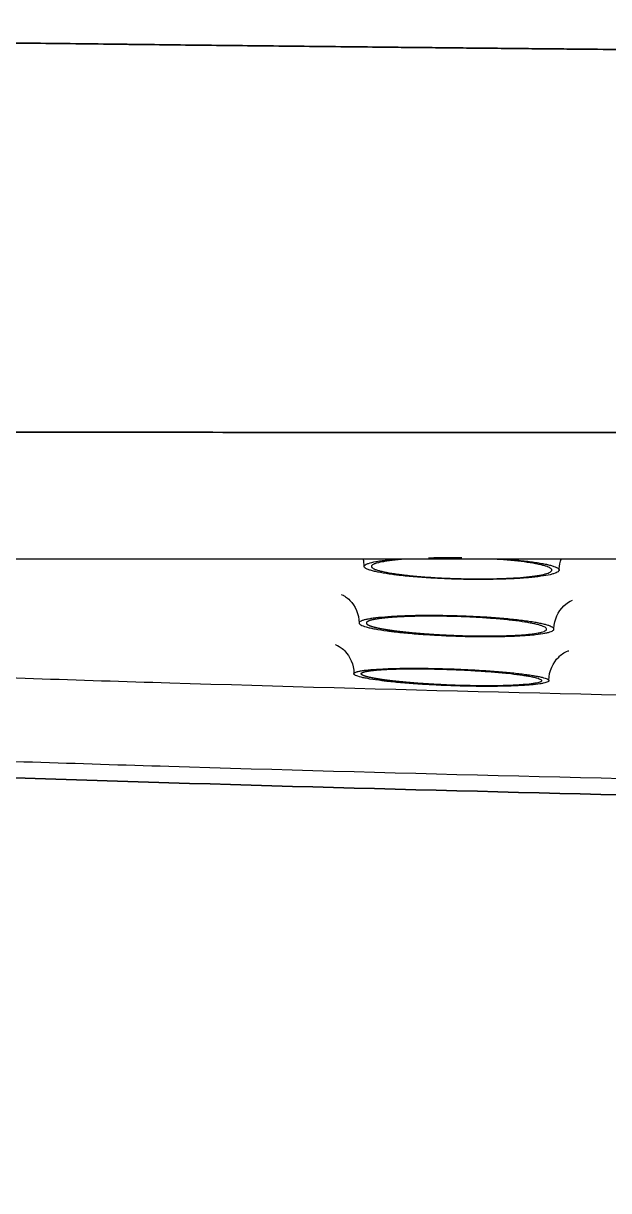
# Model space of a CAD drawing. Header units: millimetres. Extents: x 0 to 2650, y -1173 to 718.
# Drawn here: x 270 to 390.1, y 234.8 to 474.3 of the extents above; entities that cross this region are included whole.
import ezdxf

# ---------------------------------------------------------------- set-up
doc = ezdxf.new("R2010")
doc.units = ezdxf.units.MM
doc.layers.add('Blocks', color=7, linetype='Continuous')
doc.layers.add('Blocks$Inner', color=7, linetype='Continuous', lineweight=25, true_color=0x007f00)
doc.layers.add('Blocks$Outline', color=7, linetype='Continuous', lineweight=35, true_color=0xff3f3f)

# ---------------------------------------------------------------- blocks, each defined once
blk = doc.blocks.new('Balcony Lounge Bench Front')
at = {"layer": 'Blocks$Inner'}
blk.add_lwpolyline([(1216.64, 364.38), (1052.69, 364.38), (866.74, 364.38), (770.82, 364.38), (704.99, 364.38), (639.17, 364.38), (543.24, 364.38), (357.3, 364.38), (193.35, 364.38)], dxfattribs=at)
for points, knots in [([(688.15, 467.02), (682.52, 467.04), (676.89, 467.06), (660, 467.12), (648.74, 467.16), (614.95, 467.3), (592.43, 467.42), (524.87, 467.8), (479.83, 468.12), (389.77, 468.9), (344.74, 469.35), (277.22, 470.12), (254.71, 470.39), (220.96, 470.82), (209.71, 470.97), (192.83, 471.2), (187.2, 471.28), (181.58, 471.36)], [1081.175431, 1081.175431, 1081.175431, 1081.175431, 1098.066752, 1098.066752, 1131.849393, 1131.849393, 1199.414676, 1199.414676, 1334.545242, 1334.545242, 1469.675808, 1469.675808, 1537.241091, 1537.241091, 1571.023733, 1571.023733, 1587.915054, 1587.915054, 1587.915054, 1587.915054]), ([(704.99, 390.3), (682.77, 390.3), (660.54, 390.3), (638.31, 390.3), (632.75, 390.3), (627.19, 390.3), (621.63, 390.3), (616.07, 390.3), (610.51, 390.3), (604.95, 390.3), (593.83, 390.3), (582.71, 390.3), (571.59, 390.3), (560.47, 390.31), (549.35, 390.31), (538.22, 390.31), (527.1, 390.31), (515.98, 390.31), (504.86, 390.31), (482.62, 390.32), (460.37, 390.32), (438.13, 390.33), (415.88, 390.33), (393.64, 390.34), (371.4, 390.35), (349.16, 390.35), (326.92, 390.36), (304.68, 390.37), (293.55, 390.37), (282.43, 390.38), (271.31, 390.38), (260.19, 390.39), (249.07, 390.39), (237.95, 390.39), (226.83, 390.4), (215.71, 390.4), (204.58, 390.41), (203.19, 390.41), (201.8, 390.41), (200.41, 390.41), (199.72, 390.41), (199.02, 390.41), (198.33, 390.41), (197.98, 390.41), (197.63, 390.41), (197.28, 390.41)], [-533.846776, -533.846776, -533.846776, -533.846776, -467.157826, -467.157826, -467.157826, -450.475122, -450.475122, -450.475122, -433.793165, -433.793165, -433.793165, -400.430495, -400.430495, -400.430495, -367.067315, -367.067315, -367.067315, -333.701541, -333.701541, -333.701541, -266.965133, -266.965133, -266.965133, -200.230717, -200.230717, -200.230717, -133.504218, -133.504218, -133.504218, -100.140955, -100.140955, -100.140955, -66.775388, -66.775388, -66.775388, -33.406385, -33.406385, -33.406385, -29.234963, -29.234963, -29.234963, -27.149225, -27.149225, -27.149225, -26.10635, -26.10635, -26.10635, -26.10635]), ([(339.91, 362.86), (339.91, 362.94), (339.95, 363.01), (340.02, 363.08), (340.08, 363.15), (340.18, 363.22), (340.31, 363.29), (340.38, 363.32), (340.45, 363.36), (340.53, 363.39), (340.61, 363.43), (340.7, 363.46), (340.8, 363.49), (341.18, 363.62), (341.69, 363.74), (342.31, 363.86), (342.46, 363.89), (342.63, 363.91), (342.8, 363.94), (342.97, 363.97), (343.15, 364), (343.33, 364.02), (343.7, 364.08), (344.09, 364.13), (344.5, 364.17), (345.16, 364.25), (345.88, 364.32), (346.66, 364.38)], [102.587783, 102.587783, 102.587783, 102.587783, 105.349563, 105.349563, 105.349563, 108.003155, 108.003155, 108.003155, 109.338421, 109.338421, 109.338421, 110.666148, 110.666148, 110.666148, 115.958997, 115.958997, 115.958997, 117.289695, 117.289695, 117.289695, 118.624436, 118.624436, 118.624436, 121.273336, 121.273336, 121.273336, 125.484911, 125.484911, 125.484911, 125.484911]), ([(348.98, 364.38), (348.73, 364.37), (348.48, 364.35), (347.28, 364.26), (346.43, 364.18), (345.27, 364.05), (344.91, 364), (344.4, 363.93), (344.24, 363.9), (343.92, 363.85), (343.77, 363.82), (343.05, 363.69), (342.59, 363.57), (342.14, 363.42), (342.06, 363.39), (341.91, 363.33), (341.84, 363.3), (341.66, 363.2), (341.57, 363.14), (341.44, 363), (341.41, 362.93), (341.41, 362.86)], [19.84083, 19.84083, 19.84083, 19.84083, 21.223275, 21.223275, 26.529093, 26.529093, 29.182003, 29.182003, 30.508457, 30.508457, 31.834912, 31.834912, 37.140731, 37.140731, 38.467186, 38.467186, 39.79364, 39.79364, 42.44655, 42.44655, 45.212049, 45.212049, 45.212049, 45.212049]), ([(359.98, 364.6), (359.37, 364.61), (358.76, 364.61), (356.96, 364.62), (355.78, 364.62), (354.11, 364.59), (353.6, 364.58), (353.1, 364.57)], [2.657643, 2.657643, 2.657643, 2.657643, 5.305819, 5.305819, 10.611637, 10.611637, 12.939406, 12.939406, 12.939406, 12.939406]), ([(378.41, 362.11), (378.41, 362.14), (378.41, 362.17), (378.37, 362.27), (378.32, 362.34), (378.08, 362.55), (377.81, 362.69), (377.24, 362.9), (377.03, 362.97), (376.55, 363.1), (376.28, 363.17), (375.7, 363.3), (375.39, 363.36), (374.72, 363.49), (374.36, 363.55), (373.21, 363.73), (372.37, 363.83), (371, 363.99), (370.52, 364.03), (369.54, 364.13), (369.03, 364.17), (367.65, 364.28), (366.77, 364.33), (365.86, 364.38)], [115.881389, 115.881389, 115.881389, 115.881389, 116.659939, 116.659939, 118.421624, 118.421624, 121.944994, 121.944994, 123.706679, 123.706679, 125.468364, 125.468364, 127.23005, 127.23005, 128.991735, 128.991735, 132.515105, 132.515105, 134.27679, 134.27679, 136.038475, 136.038475, 138.933594, 138.933594, 138.933594, 138.933594]), ([(368.36, 364.38), (368.65, 364.36), (368.93, 364.34), (369.76, 364.28), (370.32, 364.24), (371.38, 364.14), (371.9, 364.09), (373.38, 363.93), (374.29, 363.82), (375.53, 363.63), (375.92, 363.56), (376.65, 363.43), (376.98, 363.37), (377.61, 363.23), (377.89, 363.16), (378.41, 363.02), (378.65, 362.94), (379.26, 362.72), (379.55, 362.58), (379.81, 362.36), (379.87, 362.28), (379.91, 362.17), (379.91, 362.14), (379.91, 362.11)], [6.675896, 6.675896, 6.675896, 6.675896, 7.617177, 7.617177, 9.521471, 9.521471, 11.425766, 11.425766, 15.234354, 15.234354, 17.138648, 17.138648, 19.042943, 19.042943, 20.947237, 20.947237, 22.851531, 22.851531, 26.66012, 26.66012, 28.564414, 28.564414, 29.406037, 29.406037, 29.406037, 29.406037]), ([(379.91, 362.11), (379.91, 362.21), (379.91, 362.3), (379.92, 362.4), (379.95, 363.1), (380.09, 363.77), (380.32, 364.38)], [0.00001, 0.00001, 0.00001, 0.00001, 0.320185, 0.320185, 0.320185, 2.596124, 2.596124, 2.596124, 2.596124]), ([(357.86, 360.28), (356.55, 360.32), (355.27, 360.38), (354.03, 360.45), (353.4, 360.49), (352.79, 360.53), (352.18, 360.57), (351.58, 360.61), (350.98, 360.66), (350.4, 360.7), (349.25, 360.8), (348.17, 360.9), (347.16, 361.02), (346.91, 361.05), (346.66, 361.08), (346.42, 361.11), (346.18, 361.14), (345.94, 361.17), (345.71, 361.2), (345.25, 361.26), (344.81, 361.32), (344.4, 361.39), (343.57, 361.52), (342.85, 361.65), (342.24, 361.79), (342.08, 361.83), (341.94, 361.86), (341.8, 361.9), (341.66, 361.93), (341.53, 361.97), (341.4, 362.01), (341.15, 362.08), (340.94, 362.15), (340.75, 362.22), (340.56, 362.29), (340.41, 362.37), (340.28, 362.44), (340.22, 362.47), (340.16, 362.51), (340.12, 362.55), (340.07, 362.58), (340.03, 362.62), (340, 362.66), (339.94, 362.73), (339.91, 362.8), (339.91, 362.86)], [62.902923, 62.902923, 62.902923, 62.902923, 68.209424, 68.209424, 68.209424, 70.857493, 70.857493, 70.857493, 73.524602, 73.524602, 73.524602, 78.818793, 78.818793, 78.818793, 80.145806, 80.145806, 80.145806, 81.480819, 81.480819, 81.480819, 84.136588, 84.136588, 84.136588, 89.434318, 89.434318, 89.434318, 90.769746, 90.769746, 90.769746, 92.099641, 92.099641, 92.099641, 94.743578, 94.743578, 94.743578, 97.386619, 97.386619, 97.386619, 98.715376, 98.715376, 98.715376, 100.050879, 100.050879, 100.050879, 102.587783, 102.587783, 102.587783, 102.587783]), ([(341.41, 362.86), (341.41, 362.8), (341.44, 362.74), (341.52, 362.64), (341.56, 362.6), (341.65, 362.53), (341.7, 362.5), (341.87, 362.39), (342.01, 362.33), (342.36, 362.19), (342.56, 362.12), (342.9, 362.02), (343.03, 361.99), (343.28, 361.92), (343.42, 361.89), (344.13, 361.72), (344.8, 361.59), (345.94, 361.41), (346.35, 361.35), (346.99, 361.26), (347.21, 361.23), (347.66, 361.17), (347.89, 361.15), (349.05, 361.01), (350.05, 360.91), (351.65, 360.77), (352.2, 360.73), (353.32, 360.65), (353.89, 360.61), (355.62, 360.51), (356.8, 360.45), (358.02, 360.41)], [45.212049, 45.212049, 45.212049, 45.212049, 47.752368, 47.752368, 49.078823, 49.078823, 50.405278, 50.405278, 53.058187, 53.058187, 55.711096, 55.711096, 57.037551, 57.037551, 58.364006, 58.364006, 63.669824, 63.669824, 66.322734, 66.322734, 67.649188, 67.649188, 68.975643, 68.975643, 74.281462, 74.281462, 76.934371, 76.934371, 79.58728, 79.58728, 84.893099, 84.893099, 84.893099, 84.893099]), ([(379.91, 362.11), (379.91, 362.07), (379.9, 362.03), (379.82, 361.84), (379.63, 361.7), (379.17, 361.49), (378.99, 361.43), (378.57, 361.29), (378.33, 361.23), (377.53, 361.05), (376.9, 360.93), (375.78, 360.78), (375.38, 360.73), (374.55, 360.63), (374.11, 360.59), (373.19, 360.51), (372.71, 360.47), (371.72, 360.4), (371.2, 360.37), (369.58, 360.29), (368.45, 360.25), (366.69, 360.21), (366.09, 360.2), (364.87, 360.18), (364.25, 360.18), (362.37, 360.18), (361.1, 360.2), (359.82, 360.22)], [29.406037, 29.406037, 29.406037, 29.406037, 30.468708, 30.468708, 34.277297, 34.277297, 36.181591, 36.181591, 38.085885, 38.085885, 41.894474, 41.894474, 43.798768, 43.798768, 45.703062, 45.703062, 47.607356, 47.607356, 49.511651, 49.511651, 53.320239, 53.320239, 55.224533, 55.224533, 57.128828, 57.128828, 60.937416, 60.937416, 60.937416, 60.937416]), ([(359.83, 360.35), (361.01, 360.33), (362.19, 360.31), (363.92, 360.31), (364.5, 360.31), (365.63, 360.32), (366.18, 360.33), (367.81, 360.37), (368.85, 360.4), (370.85, 360.51), (371.77, 360.57), (373.04, 360.68), (373.45, 360.72), (374.22, 360.81), (374.59, 360.86), (375.62, 361), (376.21, 361.11), (376.95, 361.28), (377.17, 361.34), (377.56, 361.47), (377.73, 361.53), (378.15, 361.72), (378.32, 361.85), (378.4, 362.03), (378.41, 362.07), (378.41, 362.11)], [86.711293, 86.711293, 86.711293, 86.711293, 90.234663, 90.234663, 91.996348, 91.996348, 93.758033, 93.758033, 97.281403, 97.281403, 100.804773, 100.804773, 102.566458, 102.566458, 104.328143, 104.328143, 107.851514, 107.851514, 109.613199, 109.613199, 111.374884, 111.374884, 114.898254, 114.898254, 115.881389, 115.881389, 115.881389, 115.881389]), ([(335.29, 357.09), (335.29, 357.09), (335.38, 357.06), (335.58, 356.96), (335.71, 356.89), (335.88, 356.79), (336.1, 356.64), (336.36, 356.46), (336.66, 356.22), (336.99, 355.89)], [31.092118, 31.092118, 31.092118, 31.092118, 33.326755, 33.326755, 33.326755, 34.774209, 34.774209, 34.774209, 36.515231, 36.515231, 36.515231, 36.515231]), ([(378.86, 349.99), (378.86, 350.04), (378.86, 350.1), (378.86, 350.15), (378.9, 351.99), (379.74, 353.67), (380.85, 354.75)], [105.340765, 105.340765, 105.340765, 105.340765, 105.503586, 105.503586, 105.503586, 111.47301, 111.47301, 111.47301, 111.47301]), ([(358.98, 352.7), (358.32, 352.72), (357.66, 352.74), (356.36, 352.76), (355.71, 352.77), (354.43, 352.78), (353.8, 352.79), (352.54, 352.78), (351.92, 352.78), (350.1, 352.76), (348.94, 352.73), (347.31, 352.66), (346.78, 352.64), (345.75, 352.59), (345.26, 352.55), (343.87, 352.45), (343.04, 352.38), (341.93, 352.24), (341.59, 352.2), (340.96, 352.1), (340.68, 352.05), (340.18, 351.94), (339.95, 351.89), (339.66, 351.8), (339.57, 351.77), (339.41, 351.71), (339.33, 351.68), (339, 351.53), (338.87, 351.4), (338.86, 351.27)], [136.683937, 136.683937, 136.683937, 136.683937, 138.648763, 138.648763, 140.61359, 140.61359, 142.578417, 142.578417, 144.543244, 144.543244, 148.472898, 148.472898, 150.437725, 150.437725, 152.402552, 152.402552, 156.332205, 156.332205, 158.297032, 158.297032, 160.261859, 160.261859, 162.226686, 162.226686, 163.209099, 163.209099, 164.191513, 164.191513, 168.121166, 168.121166, 168.121166, 168.121166]), ([(377.36, 349.99), (377.36, 350.02), (377.35, 350.05), (377.32, 350.14), (377.26, 350.21), (377.02, 350.4), (376.75, 350.53), (376.18, 350.73), (375.97, 350.8), (375.48, 350.93), (375.22, 351), (374.64, 351.12), (374.33, 351.19), (373.65, 351.31), (373.29, 351.38), (372.13, 351.56), (371.29, 351.67), (369.92, 351.83), (369.44, 351.89), (368.45, 351.99), (367.94, 352.04), (366.38, 352.17), (365.3, 352.25), (363.61, 352.36), (363.04, 352.39), (361.88, 352.46), (361.29, 352.48), (360.71, 352.51)], [313.716375, 313.716375, 313.716375, 313.716375, 314.500721, 314.500721, 316.265072, 316.265072, 319.793774, 319.793774, 321.558124, 321.558124, 323.322475, 323.322475, 325.086826, 325.086826, 326.851177, 326.851177, 330.379879, 330.379879, 332.14423, 332.14423, 333.908581, 333.908581, 337.437282, 337.437282, 339.201633, 339.201633, 340.965984, 340.965984, 340.965984, 340.965984]), ([(378.86, 349.99), (378.86, 350.02), (378.85, 350.05), (378.81, 350.15), (378.76, 350.22), (378.49, 350.43), (378.2, 350.57), (377.59, 350.78), (377.35, 350.85), (376.83, 350.99), (376.54, 351.06), (375.92, 351.19), (375.58, 351.26), (374.85, 351.39), (374.46, 351.46), (373.21, 351.65), (372.3, 351.77), (370.81, 351.94), (370.3, 351.99), (369.23, 352.1), (368.68, 352.15), (366.99, 352.29), (365.82, 352.38), (364, 352.49), (363.38, 352.52), (362.12, 352.58), (361.49, 352.61), (360.86, 352.64)], [105.340765, 105.340765, 105.340765, 105.340765, 106.188656, 106.188656, 108.095951, 108.095951, 111.910541, 111.910541, 113.817836, 113.817836, 115.725131, 115.725131, 117.632426, 117.632426, 119.539721, 119.539721, 123.354311, 123.354311, 125.261606, 125.261606, 127.168901, 127.168901, 130.983491, 130.983491, 132.890786, 132.890786, 134.798081, 134.798081, 134.798081, 134.798081]), ([(338.86, 351.25), (338.86, 351.19), (338.89, 351.13), (338.97, 351.03), (339.01, 351), (339.1, 350.93), (339.16, 350.89), (339.47, 350.72), (339.84, 350.58), (340.45, 350.41), (340.58, 350.38), (340.86, 350.31), (341.01, 350.27), (341.47, 350.17), (341.8, 350.1), (342.88, 349.9), (343.7, 349.77), (344.85, 349.62), (345.09, 349.59), (345.57, 349.53), (345.82, 349.5), (346.57, 349.41), (347.09, 349.35), (348.17, 349.24), (348.73, 349.19), (349.88, 349.09), (350.48, 349.04), (352.29, 348.9), (353.53, 348.82), (355.45, 348.72), (356.1, 348.68), (356.79, 348.65), (356.82, 348.65), (356.86, 348.65)], [42.441444, 42.441444, 42.441444, 42.441444, 44.276673, 44.276673, 45.259086, 45.259086, 46.2415, 46.2415, 50.171153, 50.171153, 51.153567, 51.153567, 52.13598, 52.13598, 54.100807, 54.100807, 58.030461, 58.030461, 59.012874, 59.012874, 59.995288, 59.995288, 61.960115, 61.960115, 63.924942, 63.924942, 65.889768, 65.889768, 69.819422, 69.819422, 71.784249, 71.784249, 71.891376, 71.891376, 71.891376, 71.891376]), ([(358.73, 348.58), (360.01, 348.53), (361.28, 348.5), (363.16, 348.48), (363.78, 348.47), (365.01, 348.47), (365.61, 348.47), (367.37, 348.48), (368.5, 348.5), (370.12, 348.55), (370.64, 348.57), (371.64, 348.62), (372.12, 348.65), (373.04, 348.71), (373.48, 348.74), (374.32, 348.81), (374.72, 348.85), (375.84, 348.98), (376.47, 349.07), (377.27, 349.22), (377.51, 349.28), (377.94, 349.39), (378.12, 349.45), (378.58, 349.63), (378.76, 349.75), (378.85, 349.92), (378.86, 349.96), (378.86, 349.99)], [73.764641, 73.764641, 73.764641, 73.764641, 77.579231, 77.579231, 79.486526, 79.486526, 81.393821, 81.393821, 85.208411, 85.208411, 87.115706, 87.115706, 89.023001, 89.023001, 90.930296, 90.930296, 92.837591, 92.837591, 96.652181, 96.652181, 98.559476, 98.559476, 100.466771, 100.466771, 104.281361, 104.281361, 105.340765, 105.340765, 105.340765, 105.340765]), ([(358.74, 348.71), (359.92, 348.66), (361.1, 348.63), (362.83, 348.6), (363.41, 348.6), (364.54, 348.59), (365.1, 348.59), (366.73, 348.6), (367.78, 348.62), (369.27, 348.66), (369.76, 348.68), (370.68, 348.72), (371.13, 348.74), (371.98, 348.8), (372.38, 348.83), (373.16, 348.89), (373.53, 348.93), (374.56, 349.04), (375.15, 349.13), (375.89, 349.27), (376.11, 349.32), (376.5, 349.43), (376.67, 349.48), (377.1, 349.65), (377.27, 349.77), (377.35, 349.92), (377.36, 349.96), (377.36, 349.99)], [284.506756, 284.506756, 284.506756, 284.506756, 288.035458, 288.035458, 289.799809, 289.799809, 291.564159, 291.564159, 295.092861, 295.092861, 296.857212, 296.857212, 298.621563, 298.621563, 300.385914, 300.385914, 302.150265, 302.150265, 305.678967, 305.678967, 307.443317, 307.443317, 309.207668, 309.207668, 312.73637, 312.73637, 313.716375, 313.716375, 313.716375, 313.716375]), ([(334.04, 346.82), (334.04, 346.82), (334.11, 346.8), (334.26, 346.72), (334.38, 346.67), (334.54, 346.59), (334.75, 346.46), (335.01, 346.3), (335.31, 346.09), (335.65, 345.79), (335.73, 345.71), (335.82, 345.62), (335.91, 345.53), (337, 344.42), (337.79, 342.72), (337.8, 340.91)], [31.452914, 31.452914, 31.452914, 31.452914, 33.41567, 33.41567, 33.41567, 34.839518, 34.839518, 34.839518, 36.590681, 36.590681, 36.590681, 37.056629, 37.056629, 37.056629, 42.873929, 42.873929, 42.873929, 42.873929]), ([(377.8, 339.44), (377.8, 339.46), (377.8, 339.49), (377.81, 339.52), (377.83, 341.39), (378.66, 343.13), (379.83, 344.27), (379.94, 344.37), (380.05, 344.47), (380.16, 344.56), (381.3, 345.52), (381.88, 345.59), (381.89, 345.57)], [0.000007, 0.000007, 0.000007, 0.000007, 0.083698, 0.083698, 0.083698, 6.055404, 6.055404, 6.055404, 6.605058, 6.605058, 6.605058, 12.113597, 12.113597, 12.113597, 12.113597]), ([(704.99, 332.78), (660.01, 332.78), (615.02, 333), (570.03, 333.46), (525.02, 333.92), (480.01, 334.61), (435.01, 335.52), (390, 336.43), (345, 337.55), (300.01, 338.92), (281.38, 339.49), (262.75, 340.1), (244.12, 340.74), (234.81, 341.06), (225.5, 341.4), (216.19, 341.74), (211.53, 341.91), (206.87, 342.08), (202.22, 342.26), (199.89, 342.35), (197.56, 342.44), (195.23, 342.52), (194.65, 342.55), (194.06, 342.57), (193.48, 342.59), (193.44, 342.59), (193.39, 342.59), (193.35, 342.6)], [-518.79142, -518.79142, -518.79142, -518.79142, -383.814278, -383.814278, -383.814278, -248.76604, -248.76604, -248.76604, -113.7149, -113.7149, -113.7149, -57.79422, -57.79422, -57.79422, -29.839201, -29.839201, -29.839201, -15.856407, -15.856407, -15.856407, -8.866597, -8.866597, -8.866597, -7.115836, -7.115836, -7.115836, -6.985128, -6.985128, -6.985128, -6.985128]), ([(337.8, 340.85), (337.81, 340.97), (337.95, 341.07), (338.28, 341.2), (338.36, 341.23), (338.52, 341.28), (338.61, 341.3), (338.9, 341.37), (339.12, 341.41), (339.63, 341.5), (339.91, 341.54), (340.54, 341.61), (340.88, 341.65), (341.99, 341.75), (342.82, 341.81), (344.22, 341.87), (344.7, 341.89), (345.73, 341.93), (346.26, 341.94), (347.89, 341.97), (349.05, 341.99), (350.87, 341.98), (351.49, 341.98), (352.75, 341.97), (353.38, 341.96), (354.66, 341.93), (355.31, 341.92), (356.61, 341.88), (357.27, 341.86), (357.93, 341.84)], [179.124315, 179.124315, 179.124315, 179.124315, 183.056053, 183.056053, 184.038987, 184.038987, 185.021922, 185.021922, 186.98779, 186.98779, 188.953659, 188.953659, 190.919528, 190.919528, 194.851266, 194.851266, 196.817135, 196.817135, 198.783004, 198.783004, 202.714741, 202.714741, 204.68061, 204.68061, 206.646479, 206.646479, 208.612348, 208.612348, 210.578217, 210.578217, 210.578217, 210.578217]), ([(355.83, 338.46), (355.79, 338.46), (355.74, 338.46), (355.04, 338.49), (354.39, 338.53), (352.48, 338.63), (351.23, 338.71), (349.72, 338.82), (349.42, 338.84), (348.82, 338.89), (348.53, 338.91), (347.67, 338.98), (347.11, 339.03), (346.04, 339.13), (345.52, 339.19), (344.76, 339.27), (344.51, 339.3), (344.03, 339.35), (343.79, 339.38), (342.64, 339.53), (341.82, 339.64), (340.74, 339.83), (340.41, 339.89), (339.95, 339.98), (339.8, 340.01), (339.53, 340.07), (339.4, 340.1), (338.78, 340.26), (338.41, 340.38), (338.1, 340.53), (338.05, 340.56), (337.96, 340.62), (337.92, 340.65), (337.83, 340.74), (337.8, 340.79), (337.8, 340.85)], [149.636103, 149.636103, 149.636103, 149.636103, 149.775655, 149.775655, 151.741524, 151.741524, 155.673262, 155.673262, 156.656196, 156.656196, 157.63913, 157.63913, 159.604999, 159.604999, 161.570868, 161.570868, 162.553803, 162.553803, 163.536737, 163.536737, 167.468475, 167.468475, 169.434344, 169.434344, 170.417278, 170.417278, 171.400212, 171.400212, 175.33195, 175.33195, 176.314884, 176.314884, 177.297819, 177.297819, 179.124315, 179.124315, 179.124315, 179.124315]), ([(359.63, 341.64), (360.21, 341.61), (360.8, 341.58), (361.96, 341.52), (362.53, 341.48), (364.22, 341.38), (365.3, 341.3), (366.87, 341.17), (367.38, 341.13), (368.37, 341.04), (368.85, 340.99), (370.22, 340.84), (371.07, 340.74), (372.22, 340.59), (372.59, 340.53), (373.26, 340.43), (373.58, 340.37), (374.16, 340.26), (374.42, 340.21), (374.91, 340.1), (375.13, 340.04), (375.7, 339.88), (375.97, 339.77), (376.21, 339.61), (376.26, 339.56), (376.3, 339.48), (376.3, 339.46), (376.3, 339.44)], [254.652767, 254.652767, 254.652767, 254.652767, 257.227989, 257.227989, 259.803211, 259.803211, 264.953655, 264.953655, 267.528877, 267.528877, 270.1041, 270.1041, 275.254544, 275.254544, 277.829766, 277.829766, 280.404988, 280.404988, 282.98021, 282.98021, 285.555433, 285.555433, 290.705877, 290.705877, 293.281099, 293.281099, 294.43498, 294.43498, 294.43498, 294.43498]), ([(359.77, 341.77), (360.41, 341.74), (361.04, 341.71), (362.3, 341.64), (362.92, 341.61), (364.74, 341.5), (365.91, 341.42), (367.6, 341.28), (368.16, 341.24), (369.23, 341.14), (369.74, 341.09), (371.23, 340.94), (372.14, 340.83), (373.39, 340.67), (373.78, 340.61), (374.52, 340.5), (374.86, 340.44), (375.48, 340.32), (375.77, 340.27), (376.29, 340.15), (376.53, 340.09), (377.15, 339.91), (377.44, 339.8), (377.7, 339.63), (377.76, 339.57), (377.8, 339.49), (377.8, 339.46), (377.8, 339.44)], [213.068353, 213.068353, 213.068353, 213.068353, 215.643723, 215.643723, 218.219093, 218.219093, 223.369833, 223.369833, 225.945204, 225.945204, 228.520574, 228.520574, 233.671314, 233.671314, 236.246685, 236.246685, 238.822055, 238.822055, 241.397425, 241.397425, 243.972795, 243.972795, 249.123536, 249.123536, 251.698906, 251.698906, 252.852796, 252.852796, 252.852796, 252.852796]), ([(377.8, 339.44), (377.8, 339.41), (377.8, 339.38), (377.71, 339.24), (377.52, 339.14), (377.07, 338.99), (376.88, 338.95), (376.46, 338.85), (376.22, 338.81), (375.42, 338.69), (374.78, 338.61), (373.66, 338.52), (373.26, 338.49), (372.43, 338.43), (371.99, 338.41), (371.07, 338.36), (370.59, 338.34), (369.59, 338.31), (369.06, 338.29), (367.44, 338.26), (366.31, 338.25), (364.55, 338.25), (363.95, 338.25), (362.72, 338.26), (362.1, 338.27), (360.22, 338.31), (358.95, 338.34), (357.67, 338.39)], [252.852796, 252.852796, 252.852796, 252.852796, 254.274276, 254.274276, 259.425017, 259.425017, 262.000387, 262.000387, 264.575757, 264.575757, 269.726497, 269.726497, 272.301868, 272.301868, 274.877238, 274.877238, 277.452608, 277.452608, 280.027978, 280.027978, 285.178719, 285.178719, 287.754089, 287.754089, 290.329459, 290.329459, 295.4802, 295.4802, 295.4802, 295.4802]), ([(376.3, 339.44), (376.3, 339.41), (376.3, 339.38), (376.22, 339.25), (376.04, 339.16), (375.62, 339.03), (375.45, 338.98), (375.06, 338.9), (374.84, 338.86), (374.1, 338.75), (373.51, 338.68), (372.47, 338.6), (372.1, 338.57), (371.33, 338.52), (370.92, 338.5), (370.07, 338.46), (369.63, 338.44), (368.7, 338.41), (368.22, 338.4), (366.72, 338.37), (365.68, 338.37), (364.04, 338.37), (363.49, 338.37), (362.36, 338.39), (361.78, 338.4), (360.04, 338.43), (358.87, 338.47), (357.68, 338.52)], [294.43498, 294.43498, 294.43498, 294.43498, 295.856321, 295.856321, 301.006765, 301.006765, 303.581988, 303.581988, 306.15721, 306.15721, 311.307654, 311.307654, 313.882876, 313.882876, 316.458098, 316.458098, 319.033321, 319.033321, 321.608543, 321.608543, 326.758987, 326.758987, 329.334209, 329.334209, 331.909431, 331.909431, 337.059876, 337.059876, 337.059876, 337.059876]), ([(704.99, 315.66), (660.05, 315.66), (615.1, 315.88), (570.15, 316.34), (525.09, 316.79), (480.03, 317.49), (434.98, 318.39), (389.92, 319.3), (344.86, 320.43), (299.82, 321.8), (281.17, 322.37), (262.52, 322.98), (243.87, 323.62), (234.55, 323.94), (225.23, 324.28), (215.91, 324.62), (211.25, 324.79), (206.58, 324.96), (201.92, 325.14), (199.59, 325.23), (197.26, 325.32), (194.93, 325.4), (194.4, 325.42), (193.87, 325.45), (193.34, 325.47)], [525.53183, 525.53183, 525.53183, 525.53183, 660.389243, 660.389243, 660.389243, 795.588988, 795.588988, 795.588988, 930.794132, 930.794132, 930.794132, 986.778897, 986.778897, 986.778897, 1014.764977, 1014.764977, 1014.764977, 1028.762971, 1028.762971, 1028.762971, 1035.760289, 1035.760289, 1035.760289, 1037.350876, 1037.350876, 1037.350876, 1037.350876]), ([(704.99, 312.37), (659.98, 312.37), (614.97, 312.59), (524.94, 313.5), (479.91, 314.19), (389.88, 316), (344.86, 317.13), (277.35, 319.17), (254.85, 319.91), (221.1, 321.11), (208.45, 321.57), (195.45, 322.06), (193.7, 322.13), (193.35, 322.14)], [540.333851, 540.333851, 540.333851, 540.333851, 675.38338, 675.38338, 810.478825, 810.478825, 945.574271, 945.574271, 1013.121994, 1013.121994, 1046.895855, 1051.117588, 1052.152137, 1052.152137, 1052.152137, 1052.152137])]:
    blk.add_open_spline(points, degree=3, knots=knots, dxfattribs=at)
for points in [[(339.91, 362.86), (339.91, 363.39), (339.85, 363.9), (339.73, 364.38)], [(341.41, 362.97), (341.41, 362.94), (341.41, 362.9), (341.41, 362.86)], [(359.82, 360.22), (359.17, 360.24), (358.52, 360.26), (357.86, 360.28)], [(336.99, 355.89), (338.06, 354.79), (338.86, 353.09), (338.86, 351.25)], [(380.85, 354.75), (381.97, 355.84), (382.65, 355.94), (382.65, 355.93)], [(360.71, 352.51), (360.13, 352.53), (359.55, 352.55), (358.97, 352.57)], [(360.86, 352.64), (360.23, 352.66), (359.61, 352.68), (358.98, 352.7)], [(356.86, 348.65), (357.48, 348.62), (358.1, 348.6), (358.73, 348.58)], [(357.92, 341.71), (358.49, 341.69), (359.06, 341.66), (359.63, 341.64)], [(357.93, 341.84), (358.54, 341.82), (359.16, 341.79), (359.77, 341.77)], [(357.67, 338.39), (357.06, 338.41), (356.44, 338.43), (355.83, 338.46)], [(357.68, 338.52), (357.12, 338.54), (356.55, 338.56), (355.98, 338.59)]]:
    blk.add_open_spline(points, degree=3, dxfattribs=at)
for points, weights in [([(358.02, 360.41), (358.62, 360.39), (359.23, 360.37), (359.83, 360.35)], [1, 0.999999999989, 0.999999999989, 1]), ([(357.01, 348.78), (357.59, 348.75), (358.16, 348.73), (358.74, 348.71)], [1, 0.999999999997, 0.999999999997, 1])]:
    blk.add_rational_spline(points, weights, degree=3, dxfattribs=at)
for points, weights, knots in [([(358.97, 352.57), (358.94, 352.57), (358.91, 352.57), (358.88, 352.58), (358.27, 352.59), (357.67, 352.61), (357.06, 352.62), (355.86, 352.65), (354.68, 352.66), (353.52, 352.66), (352.94, 352.66), (352.36, 352.66), (351.8, 352.65), (351.24, 352.64), (350.69, 352.63), (350.16, 352.62), (349.63, 352.61), (349.11, 352.59), (348.61, 352.57), (348.1, 352.56), (347.61, 352.53), (347.14, 352.51), (346.2, 352.46), (345.34, 352.4), (344.58, 352.33), (344.19, 352.29), (343.83, 352.25), (343.49, 352.21), (343.32, 352.19), (343.16, 352.17), (343, 352.15), (342.85, 352.12), (342.7, 352.1), (342.55, 352.08), (341.98, 351.99), (341.52, 351.89), (341.16, 351.78), (341.08, 351.75), (340.99, 351.73), (340.92, 351.7), (340.85, 351.67), (340.78, 351.64), (340.72, 351.61), (340.6, 351.56), (340.51, 351.5), (340.45, 351.44), (340.39, 351.38), (340.36, 351.32), (340.36, 351.25)], [1, 1.00000000012, 1.00000000023, 1.00000000035, 1.00000000035, 1.00000000035, 1.00000000035, 1.00000000035, 1.00000000035, 1.00000000035, 1.00000000035, 1.00000000034, 1.00000000034, 1.00000000034, 1.00000000034, 1.00000000034, 1.00000000034, 1.00000000034, 1.00000000034, 1.00000000034, 1.00000000034, 1.00000000034, 1.00000000034, 1.00000000034, 1.00000000034, 1.00000000034, 1.00000000034, 1.00000000034, 1.00000000034, 1.00000000034, 1.00000000034, 1.00000000034, 1.00000000034, 1.00000000034, 1.00000000034, 1.00000000034, 1.00000000034, 1.00000000034, 1.00000000034, 1.00000000034, 1.00000000034, 1.00000000034, 1.00000000034, 1.00000000034, 1.00000000034, 1.00000000034, 1.00000000034, 1.00000000034, 1.00000000034], [200.457156, 200.457156, 200.457156, 200.457156, 200.578208, 200.578208, 200.578208, 203.238002, 203.238002, 203.238002, 208.529122, 208.529122, 208.529122, 211.194438, 211.194438, 211.194438, 213.839504, 213.839504, 213.839504, 216.478794, 216.478794, 216.478794, 219.137726, 219.137726, 219.137726, 224.438059, 224.438059, 224.438059, 227.085136, 227.085136, 227.085136, 228.41895, 228.41895, 228.41895, 229.748811, 229.748811, 229.748811, 235.038015, 235.038015, 235.038015, 236.364759, 236.364759, 236.364759, 237.699073, 237.699073, 237.699073, 240.350887, 240.350887, 240.350887, 243.043727, 243.043727, 243.043727, 243.043727]), ([(340.36, 351.25), (340.36, 351.19), (340.39, 351.13), (340.44, 351.07), (340.47, 351.04), (340.51, 351), (340.56, 350.97), (340.6, 350.94), (340.65, 350.91), (340.71, 350.88), (340.83, 350.81), (340.97, 350.75), (341.15, 350.68), (341.32, 350.62), (341.52, 350.55), (341.75, 350.49), (341.87, 350.45), (341.99, 350.42), (342.12, 350.39), (342.25, 350.35), (342.39, 350.32), (342.53, 350.29), (343.1, 350.16), (343.77, 350.03), (344.54, 349.91), (344.92, 349.85), (345.32, 349.79), (345.75, 349.73), (345.97, 349.7), (346.19, 349.67), (346.42, 349.64), (346.64, 349.61), (346.87, 349.59), (347.1, 349.56), (348.04, 349.45), (349.04, 349.34), (350.1, 349.24), (350.64, 349.2), (351.19, 349.15), (351.75, 349.1), (352.31, 349.06), (352.88, 349.02), (353.46, 348.98), (354.61, 348.9), (355.79, 348.84), (357.01, 348.78)], [1.00000000034, 1.00000000034, 1.00000000034, 1.00000000034, 1.00000000034, 1.00000000034, 1.00000000034, 1.00000000034, 1.00000000034, 1.00000000034, 1.00000000034, 1.00000000034, 1.00000000034, 1.00000000035, 1.00000000035, 1.00000000035, 1.00000000035, 1.00000000035, 1.00000000035, 1.00000000035, 1.00000000035, 1.00000000035, 1.00000000035, 1.00000000035, 1.00000000035, 1.00000000035, 1.00000000035, 1.00000000035, 1.00000000035, 1.00000000035, 1.00000000035, 1.00000000035, 1.00000000035, 1.00000000035, 1.00000000035, 1.00000000035, 1.00000000035, 1.00000000035, 1.00000000035, 1.00000000035, 1.00000000035, 1.00000000035, 1.00000000035, 1.00000000024, 1.00000000012, 1], [243.043727, 243.043727, 243.043727, 243.043727, 245.645829, 245.645829, 245.645829, 246.980419, 246.980419, 246.980419, 248.308315, 248.308315, 248.308315, 250.949628, 250.949628, 250.949628, 253.59184, 253.59184, 253.59184, 254.920873, 254.920873, 254.920873, 256.255481, 256.255481, 256.255481, 261.55014, 261.55014, 261.55014, 264.204444, 264.204444, 264.204444, 265.538752, 265.538752, 265.538752, 266.865085, 266.865085, 266.865085, 272.156722, 272.156722, 272.156722, 274.822619, 274.822619, 274.822619, 277.469532, 277.469532, 277.469532, 282.773804, 282.773804, 282.773804, 282.773804]), ([(339.3, 340.84), (339.3, 340.89), (339.33, 340.95), (339.39, 341), (339.45, 341.05), (339.54, 341.09), (339.66, 341.14), (339.72, 341.16), (339.79, 341.19), (339.86, 341.21), (339.94, 341.23), (340.02, 341.25), (340.1, 341.28), (340.46, 341.36), (340.92, 341.44), (341.49, 341.51), (341.63, 341.53), (341.78, 341.54), (341.94, 341.56), (342.09, 341.58), (342.26, 341.59), (342.43, 341.61), (342.77, 341.64), (343.13, 341.66), (343.51, 341.69), (344.27, 341.74), (345.13, 341.78), (346.07, 341.81), (346.54, 341.82), (347.03, 341.83), (347.53, 341.84), (348.04, 341.85), (348.55, 341.86), (349.08, 341.86), (349.62, 341.87), (350.16, 341.87), (350.72, 341.86), (351.28, 341.86), (351.86, 341.86), (352.44, 341.85), (353.6, 341.84), (354.78, 341.81), (355.99, 341.78), (356.59, 341.76), (357.19, 341.74), (357.8, 341.71), (357.84, 341.71), (357.88, 341.71), (357.92, 341.71)], [1.00000001761, 1.00000001761, 1.00000001761, 1.00000001761, 1.00000001762, 1.00000001762, 1.00000001762, 1.00000001762, 1.00000001763, 1.00000001763, 1.00000001763, 1.00000001763, 1.00000001764, 1.00000001765, 1.00000001767, 1.00000001769, 1.00000001769, 1.0000000177, 1.0000000177, 1.00000001771, 1.00000001771, 1.00000001772, 1.00000001773, 1.00000001774, 1.00000001775, 1.00000001778, 1.00000001781, 1.00000001784, 1.00000001786, 1.00000001787, 1.00000001789, 1.00000001791, 1.00000001792, 1.00000001794, 1.00000001796, 1.00000001798, 1.000000018, 1.00000001801, 1.00000001803, 1.00000001805, 1.00000001809, 1.00000001813, 1.00000001817, 1.00000001818, 1.0000000182, 1.00000001822, 1.00000001215, 1.00000000607, 1], [209.544446, 209.544446, 209.544446, 209.544446, 212.204731, 212.204731, 212.204731, 214.857659, 214.857659, 214.857659, 216.192493, 216.192493, 216.192493, 217.519733, 217.519733, 217.519733, 222.811371, 222.811371, 222.811371, 224.141957, 224.141957, 224.141957, 225.47644, 225.47644, 225.47644, 228.1249, 228.1249, 228.1249, 233.428349, 233.428349, 233.428349, 236.088883, 236.088883, 236.088883, 238.729808, 238.729808, 238.729808, 241.376516, 241.376516, 241.376516, 244.043469, 244.043469, 244.043469, 249.33768, 249.33768, 249.33768, 251.998859, 251.998859, 251.998859, 252.162776, 252.162776, 252.162776, 252.162776]), ([(355.98, 338.59), (354.77, 338.64), (353.58, 338.71), (352.43, 338.79), (351.85, 338.82), (351.28, 338.86), (350.72, 338.9), (350.16, 338.95), (349.61, 338.99), (349.07, 339.04), (348, 339.13), (347, 339.23), (346.07, 339.33), (345.83, 339.36), (345.6, 339.38), (345.38, 339.41), (345.15, 339.44), (344.93, 339.46), (344.72, 339.49), (344.29, 339.54), (343.88, 339.6), (343.5, 339.66), (342.73, 339.77), (342.06, 339.88), (341.49, 340), (341.35, 340.03), (341.21, 340.06), (341.08, 340.09), (340.95, 340.11), (340.82, 340.14), (340.71, 340.17), (340.48, 340.23), (340.27, 340.29), (340.1, 340.34), (339.93, 340.4), (339.78, 340.46), (339.66, 340.51), (339.6, 340.54), (339.55, 340.57), (339.5, 340.6), (339.46, 340.63), (339.42, 340.65), (339.39, 340.68), (339.33, 340.74), (339.3, 340.79), (339.3, 340.84)], [1, 1.00000000602, 1.00000001204, 1.00000001806, 1.00000001804, 1.00000001802, 1.00000001801, 1.00000001799, 1.00000001797, 1.00000001795, 1.00000001792, 1.00000001788, 1.00000001785, 1.00000001784, 1.00000001783, 1.00000001783, 1.00000001782, 1.00000001781, 1.0000000178, 1.00000001779, 1.00000001777, 1.00000001776, 1.00000001773, 1.00000001771, 1.00000001769, 1.00000001769, 1.00000001768, 1.00000001768, 1.00000001767, 1.00000001767, 1.00000001766, 1.00000001765, 1.00000001765, 1.00000001764, 1.00000001763, 1.00000001763, 1.00000001762, 1.00000001762, 1.00000001762, 1.00000001762, 1.00000001762, 1.00000001762, 1.00000001761, 1.00000001761, 1.00000001761, 1.00000001761], [169.768643, 169.768643, 169.768643, 169.768643, 175.075019, 175.075019, 175.075019, 177.722902, 177.722902, 177.722902, 180.389687, 180.389687, 180.389687, 185.682956, 185.682956, 185.682956, 187.009698, 187.009698, 187.009698, 188.344399, 188.344399, 188.344399, 190.999352, 190.999352, 190.999352, 196.295486, 196.295486, 196.295486, 197.630462, 197.630462, 197.630462, 198.959786, 198.959786, 198.959786, 201.602658, 201.602658, 201.602658, 204.244766, 204.244766, 204.244766, 205.573123, 205.573123, 205.573123, 206.908123, 206.908123, 206.908123, 209.544446, 209.544446, 209.544446, 209.544446])]:
    blk.add_rational_spline(points, weights, degree=3, knots=knots, dxfattribs=at)
at = {"layer": 'Blocks$Outline'}
for points, weights, knots in [([(1272.78, 7.4), (1272.85, 7.4), (1272.91, 7.41), (1272.98, 7.41), (1271.81, 102.57), (1270.65, 197.73), (1269.49, 292.89), (1269.09, 325.86), (1268.67, 359.69), (1268.27, 392.46), (1266.98, 498.05), (1265.69, 603.64), (1264.4, 709.23), (1264.4, 709.5), (1264.39, 710.03), (1264.38, 710.81), (1264.37, 711.57), (1264.37, 712.31), (1264.36, 713.01), (1264.35, 713.67), (1264.34, 714.3), (1264.34, 714.89), (1264.33, 715.43), (1264.33, 715.92), (1264.32, 716.36), (1264.32, 716.75), (1264.31, 717.08), (1264.31, 717.35), (1264.3, 717.57), (1264.3, 717.73), (1264.3, 717.79), (1264.3, 717.83), (1258.46, 717.85), (1252.62, 717.85), (1246.77, 717.84), (1243.76, 717.84), (1240.97, 717.85), (1237.96, 717.82), (1234.99, 717.8), (1231.99, 717.75), (1229.03, 717.67), (1217.41, 717.37), (1205.79, 717.05), (1194.16, 716.74), (1170.93, 716.12), (1147.69, 715.51), (1124.44, 714.92), (1105.37, 714.44), (1085.8, 713.96), (1065.73, 713.49), (1038.53, 712.85), (1011.88, 712.28), (985.8, 711.77), (985.48, 711.76), (985.16, 711.76), (984.84, 711.75), (964.78, 711.36), (944.61, 711.01), (924.33, 710.69), (909.44, 710.46), (894.76, 710.26), (880.3, 710.08), (866.32, 709.91), (852.72, 709.76), (839.5, 709.64), (839.34, 709.64), (839.19, 709.64), (839.03, 709.63), (815.29, 709.41), (791.32, 709.25), (767.57, 709.15), (746.77, 709.06), (725.79, 709.01), (704.99, 709.01), (684.2, 709.01), (663.22, 709.06), (642.42, 709.15), (618.67, 709.25), (594.7, 709.41), (570.96, 709.63), (570.8, 709.64), (570.65, 709.64), (570.49, 709.64), (557.27, 709.76), (543.66, 709.91), (529.69, 710.08), (515.22, 710.26), (500.55, 710.46), (485.66, 710.69), (465.38, 711.01), (445.21, 711.36), (425.15, 711.75), (424.83, 711.76), (424.51, 711.76), (424.19, 711.77), (398.11, 712.28), (371.46, 712.85), (344.26, 713.49), (324.19, 713.96), (304.62, 714.44), (285.55, 714.92), (262.3, 715.51), (239.06, 716.12), (215.83, 716.74), (204.2, 717.05), (192.58, 717.37), (180.96, 717.67), (178, 717.75), (175, 717.8), (172.03, 717.82), (169.02, 717.85), (166.23, 717.84), (163.21, 717.84), (157.37, 717.85), (151.53, 717.85), (145.69, 717.83), (145.69, 717.79), (145.69, 717.73), (145.69, 717.57), (145.68, 717.35), (145.68, 717.08), (145.67, 716.75), (145.67, 716.36), (145.66, 715.92), (145.66, 715.43), (145.65, 714.89), (145.65, 714.3), (145.64, 713.67), (145.63, 713.01), (145.62, 712.31), (145.61, 711.57), (145.61, 710.81), (145.6, 710.03), (145.59, 709.5), (145.59, 709.23), (144.3, 603.64), (143.01, 498.05), (141.72, 392.46), (141.32, 359.69), (140.9, 325.86), (140.5, 292.89), (139.34, 197.73), (138.18, 102.57), (137.01, 7.41), (137.08, 7.41), (137.14, 7.4), (137.21, 7.4)], [1, 1, 1, 1, 1, 1, 1, 0.98089198336, 0.98089198336, 1, 1, 1, 1, 1, 1, 1, 1, 1, 1, 1, 1, 1, 1, 1, 1, 1, 1, 1, 1, 1, 1, 1, 1, 1, 1, 1, 1, 1, 1, 1, 1, 1, 1, 1, 1, 1, 1, 1, 1, 1, 1, 1, 1, 1, 1, 1, 1, 1, 1, 1, 1, 1, 1, 1, 1, 1, 1, 1, 1, 1, 1, 1, 1, 1, 1, 1, 1, 1, 1, 1, 1, 1, 1, 1, 1, 1, 1, 1, 1, 1, 1, 1, 1, 1, 1, 1, 1, 1, 1, 1, 1, 1, 1, 1, 1, 1, 1, 1, 1, 1, 1, 1, 1, 1, 1, 1, 1, 1, 1, 1, 1, 1, 1, 1, 1, 1, 1, 1, 1, 1, 1, 1, 1, 1, 1, 1, 1, 1, 0.98089198336, 0.98089198336, 1, 1, 1, 1, 1, 1, 1], [0.991235, 0.991235, 0.991235, 0.991235, 1, 1, 1, 2, 2, 2, 104.520259, 104.520259, 104.520259, 431.459196, 431.459196, 431.459196, 432.459196, 433.459196, 434.459196, 435.459196, 436.459196, 437.459196, 438.459196, 439.459196, 440.459196, 441.459196, 442.459196, 443.459196, 444.459196, 445.459196, 446.459196, 447.459196, 448.459196, 448.459196, 448.459196, 465.98297, 465.98297, 465.98297, 474.803647, 474.803647, 474.803647, 483.749244, 483.749244, 483.749244, 518.814716, 518.814716, 518.814716, 588.890593, 588.890593, 588.890593, 647.860592, 647.860592, 647.860592, 728.074023, 728.074023, 728.074023, 729.039601, 729.039601, 729.039601, 789.695526, 789.695526, 789.695526, 833.799507, 833.799507, 833.799507, 874.65809, 874.65809, 874.65809, 875.123687, 875.123687, 875.123687, 946.622931, 946.622931, 946.622931, 1009.202222, 1009.202222, 1009.202222, 1071.781512, 1071.781512, 1071.781512, 1143.280756, 1143.280756, 1143.280756, 1143.746353, 1143.746353, 1143.746353, 1184.604936, 1184.604936, 1184.604936, 1228.708918, 1228.708918, 1228.708918, 1289.364842, 1289.364842, 1289.364842, 1290.33042, 1290.33042, 1290.33042, 1370.543851, 1370.543851, 1370.543851, 1429.51385, 1429.51385, 1429.51385, 1499.589727, 1499.589727, 1499.589727, 1534.655199, 1534.655199, 1534.655199, 1543.600796, 1543.600796, 1543.600796, 1552.421473, 1552.421473, 1552.421473, 1569.945248, 1569.945248, 1569.945248, 1570.945248, 1571.945248, 1572.945248, 1573.945248, 1574.945248, 1575.945248, 1576.945248, 1577.945248, 1578.945248, 1579.945248, 1580.945248, 1581.945248, 1582.945248, 1583.945248, 1584.945248, 1585.945248, 1586.945248, 1586.945248, 1586.945248, 1913.884184, 1913.884184, 1913.884184, 2016.404443, 2016.404443, 2016.404443, 2017.404443, 2017.404443, 2017.404443, 2017.413208, 2017.413208, 2017.413208, 2017.413208]), ([(163.16, 346.64), (163.35, 362.07), (163.53, 377.32), (163.72, 392.2), (164.04, 418.63), (164.37, 445.06), (164.7, 471.49), (165.04, 471.49), (165.38, 471.49), (165.72, 471.49), (171, 471.47), (176.3, 471.43), (181.58, 471.36), (187.2, 471.28), (192.83, 471.2), (209.71, 470.97), (220.96, 470.82), (254.71, 470.39), (277.22, 470.12), (344.74, 469.35), (389.77, 468.9), (479.83, 468.12), (524.87, 467.8), (592.43, 467.42), (614.95, 467.3), (648.74, 467.16), (660, 467.12), (676.89, 467.06), (682.52, 467.04), (688.15, 467.02), (693.75, 467.01), (699.35, 467.03), (704.95, 467)], [0.985766102447, 0.98648784367, 0.991232476188, 1, 1, 1, 1, 1, 1, 1, 1, 1, 1, 1, 1, 1, 1, 1, 1, 1, 1, 1, 1, 1, 1, 1, 1, 1, 1, 1, 1, 1, 1], [-1733.685382, -1733.685382, -1733.685382, -1733.685382, -1686.637621, -1686.637621, -1686.637621, -1604.798874, -1604.798874, -1604.798874, -1603.786971, -1603.786971, -1603.786971, -1587.915054, -1587.915054, -1587.915054, -1571.023733, -1571.023733, -1537.241091, -1537.241091, -1469.675808, -1469.675808, -1334.545242, -1334.545242, -1199.414676, -1199.414676, -1131.849393, -1131.849393, -1098.066752, -1098.066752, -1081.175431, -1081.175431, -1081.175431, -1064.382393, -1064.382393, -1064.382393, -1064.382393])]:
    blk.add_rational_spline(points, weights, degree=3, knots=knots, dxfattribs=at)
for points, knots in [([(1238.78, 390.41), (1233.22, 390.41), (1227.65, 390.41), (1222.09, 390.41), (1220.7, 390.41), (1219.31, 390.41), (1217.92, 390.41), (1217.75, 390.41), (1217.57, 390.41), (1217.4, 390.41), (1217.23, 390.41), (1217.05, 390.41), (1216.88, 390.41), (1216.53, 390.41), (1216.18, 390.41), (1215.83, 390.41), (1215.14, 390.41), (1214.44, 390.41), (1213.75, 390.41), (1213.58, 390.41), (1213.4, 390.41), (1213.23, 390.41), (1213.05, 390.41), (1212.88, 390.41), (1212.71, 390.41), (1212.36, 390.41), (1212.01, 390.41), (1211.66, 390.41), (1210.97, 390.41), (1210.27, 390.41), (1209.58, 390.41), (1208.19, 390.41), (1206.8, 390.41), (1205.41, 390.41), (1194.28, 390.4), (1183.16, 390.4), (1172.04, 390.39), (1160.92, 390.39), (1149.8, 390.39), (1138.68, 390.38), (1127.56, 390.38), (1116.43, 390.37), (1105.31, 390.37), (1083.07, 390.36), (1060.83, 390.35), (1038.59, 390.35), (1016.35, 390.34), (994.1, 390.33), (971.86, 390.33), (949.62, 390.32), (927.37, 390.32), (905.13, 390.31), (894.01, 390.31), (882.89, 390.31), (871.76, 390.31), (860.64, 390.31), (849.52, 390.31), (838.4, 390.3), (827.28, 390.3), (816.16, 390.3), (805.04, 390.3), (799.48, 390.3), (793.92, 390.3), (788.36, 390.3), (782.8, 390.3), (777.24, 390.3), (771.68, 390.3), (749.45, 390.3), (727.22, 390.3), (704.99, 390.3), (682.77, 390.3), (660.54, 390.3), (638.31, 390.3), (632.75, 390.3), (627.19, 390.3), (621.63, 390.3), (616.07, 390.3), (610.51, 390.3), (604.95, 390.3), (593.83, 390.3), (582.71, 390.3), (571.59, 390.3), (560.47, 390.31), (549.35, 390.31), (538.22, 390.31), (527.1, 390.31), (515.98, 390.31), (504.86, 390.31), (482.62, 390.32), (460.37, 390.32), (438.13, 390.33), (415.88, 390.33), (393.64, 390.34), (371.4, 390.35), (349.16, 390.35), (326.92, 390.36), (304.68, 390.37), (293.55, 390.37), (282.43, 390.38), (271.31, 390.38), (260.19, 390.39), (249.07, 390.39), (237.95, 390.39), (226.83, 390.4), (215.71, 390.4), (204.58, 390.41), (203.19, 390.41), (201.8, 390.41), (200.41, 390.41), (199.72, 390.41), (199.02, 390.41), (198.33, 390.41), (197.98, 390.41), (197.63, 390.41), (197.28, 390.41), (197.11, 390.41), (196.94, 390.41), (196.76, 390.41), (196.59, 390.41), (196.41, 390.41), (196.24, 390.41), (195.55, 390.41), (194.85, 390.41), (194.15, 390.41), (193.81, 390.41), (193.46, 390.41), (193.11, 390.41), (192.94, 390.41), (192.76, 390.41), (192.59, 390.41), (192.42, 390.41), (192.24, 390.41), (192.07, 390.41), (190.68, 390.41), (189.29, 390.41), (187.9, 390.41), (182.34, 390.41), (176.77, 390.41), (171.21, 390.41)], [-1067.6582, -1067.6582, -1067.6582, -1067.6582, -1050.972991, -1050.972991, -1050.972991, -1046.801689, -1046.801689, -1046.801689, -1046.280276, -1046.280276, -1046.280276, -1045.758808, -1045.758808, -1045.758808, -1044.715897, -1044.715897, -1044.715897, -1042.63014, -1042.63014, -1042.63014, -1042.10868, -1042.10868, -1042.10868, -1041.587203, -1041.587203, -1041.587203, -1040.544327, -1040.544327, -1040.544327, -1038.45859, -1038.45859, -1038.45859, -1034.287168, -1034.287168, -1034.287168, -1000.918164, -1000.918164, -1000.918164, -967.552598, -967.552598, -967.552598, -934.189335, -934.189335, -934.189335, -867.462836, -867.462836, -867.462836, -800.72842, -800.72842, -800.72842, -733.992012, -733.992012, -733.992012, -700.626238, -700.626238, -700.626238, -667.263057, -667.263057, -667.263057, -633.900388, -633.900388, -633.900388, -617.218431, -617.218431, -617.218431, -600.535727, -600.535727, -600.535727, -533.846776, -533.846776, -533.846776, -467.157826, -467.157826, -467.157826, -450.475122, -450.475122, -450.475122, -433.793165, -433.793165, -433.793165, -400.430495, -400.430495, -400.430495, -367.067315, -367.067315, -367.067315, -333.701541, -333.701541, -333.701541, -266.965133, -266.965133, -266.965133, -200.230717, -200.230717, -200.230717, -133.504218, -133.504218, -133.504218, -100.140955, -100.140955, -100.140955, -66.775388, -66.775388, -66.775388, -33.406385, -33.406385, -33.406385, -29.234963, -29.234963, -29.234963, -27.149225, -27.149225, -27.149225, -26.10635, -26.10635, -26.10635, -25.584873, -25.584873, -25.584873, -25.063413, -25.063413, -25.063413, -22.977656, -22.977656, -22.977656, -21.934745, -21.934745, -21.934745, -21.413277, -21.413277, -21.413277, -20.891864, -20.891864, -20.891864, -16.720562, -16.720562, -16.720562, -0.035353, -0.035353, -0.035353, -0.035353]), ([(193.35, 322.14), (193.7, 322.13), (195.45, 322.06), (208.45, 321.57), (221.1, 321.11), (254.85, 319.91), (277.35, 319.17), (344.86, 317.13), (389.88, 316), (479.91, 314.19), (524.94, 313.5), (614.97, 312.59), (659.98, 312.37), (704.99, 312.37), (750.01, 312.37), (795.02, 312.59), (885.05, 313.5), (930.08, 314.19), (1020.11, 316), (1065.13, 317.13), (1132.64, 319.17), (1155.14, 319.91), (1188.89, 321.11), (1201.54, 321.57), (1214.54, 322.06), (1216.29, 322.13), (1216.64, 322.14)], [-1052.152137, -1052.152137, -1052.152137, -1052.152137, -1051.117588, -1046.895855, -1013.121994, -1013.121994, -945.574271, -945.574271, -810.478825, -810.478825, -675.38338, -675.38338, -540.333851, -540.333851, -540.333851, -405.284322, -405.284322, -270.188876, -270.188876, -135.093431, -135.093431, -67.545708, -67.545708, -33.771847, -29.550114, -28.515564, -28.515564, -28.515564, -28.515564])]:
    blk.add_open_spline(points, degree=3, knots=knots, dxfattribs=at)

msp = doc.modelspace()

# ---------------------------------------------------------------- block references
at = {"layer": 'Blocks'}
msp.add_blockref('Balcony Lounge Bench Front', (0, 0), dxfattribs=at)

doc.saveas('drawing.dxf')
